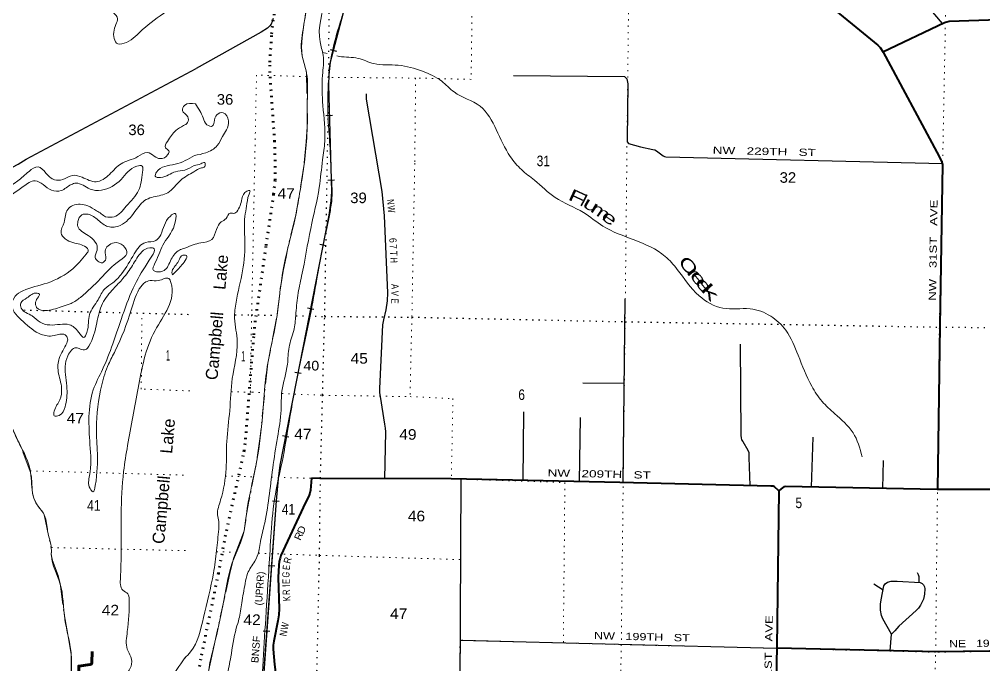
# Model space of a CAD drawing. Header units: feet. Extents: x -481249 to -254670, y -730376 to -544252.
# Drawn here: x -450056 to -434086, y -631282 to -620592 of the extents above; entities that cross this region are included whole.
import ezdxf
from ezdxf.enums import TextEntityAlignment as Align

# ---------------------------------------------------------------- set-up
doc = ezdxf.new("R2010")
doc.units = ezdxf.units.FT
doc.header["$LTSCALE"] = 70
doc.linetypes.add('DOT_DASHED', pattern=[7.7, 5, -1.2, 0.3, -1.2])
doc.linetypes.add('DOTTED', pattern=[1.5, 0.3, -1.2])
for name, color, linetype, lineweight in [('23', 7, 'Continuous', 70), ('26', 7, 'Continuous', 40), ('27', 7, 'Continuous', 13), ('29', 7, 'Continuous', 25), ('34', 7, 'Continuous', 25), ('39', 7, 'Continuous', 13), ('41', 7, 'Continuous', 13), ('44', 7, 'DOT_DASHED', 13), ('51', 7, 'DOTTED', 35), ('6', 7, 'DOTTED', 25), ('7', 7, 'DOTTED', 13)]:
    doc.layers.add(name, color=color, linetype=linetype, lineweight=lineweight)
doc.layers.add('30', color=7, linetype='Continuous')

msp = doc.modelspace()

# ---------------------------------------------------------------- linework, layer by layer
at = {"layer": '23'}
msp.add_lwpolyline([(-448847.13, -631061.37), (-448852.95, -631243.77), (-448855.16, -631260.84), (-448860.81, -631269.02), (-448866.47, -631274.68), (-448881.74, -631279.26), (-449070.58, -631305.3), (-449088, -632137.34), (-448994.53, -633509.31), (-449047.89, -636173.84)], dxfattribs=at)
at = {"layer": '26'}
for points in [[(-437654.07, -619529.86), (-435838.71, -621021.16), (-435801.31, -621057.57), (-435753.29, -621133.73), (-434861.34, -622791.01), (-434782.93, -622941.55), (-434770.21, -622998.8), (-434812.78, -625666.42), (-434852.38, -628381.52)], [(-435756.13, -621129.23), (-434736.99, -620645.49), (-434656.87, -620625.02), (-433841.76, -620595.84), (-433821.85, -620580.49)], [(-445215.5, -628192.63), (-445234.06, -628388.24), (-445246.44, -628438.17), (-445263.73, -628487.9), (-445314.41, -628593.04), (-445722.59, -629470.72), (-445738.08, -629515.83), (-445752.26, -629572.5), (-445760.73, -629631.87), (-445768.04, -629836.28), (-445752.81, -630356.62), (-445757.56, -630455.65), (-445773.74, -630554.84), (-445842.25, -630894.38), (-445850.81, -630960.3), (-445850.81, -631023.92), (-445829.62, -631276.14), (-445684.77, -632391.97), (-445670.4, -632540.89), (-445667.48, -632625.88), (-445670.14, -632651.86)], [(-437476.1, -628401.64), (-437550.64, -628335.52), (-437571.99, -628326.23), (-437608.43, -628322.01), (-440112.65, -628264.75), (-442901.98, -628203.17), (-445066.62, -628198.46), (-445215.5, -628192.63)], [(-437476.1, -628401.64), (-437511.86, -630988.45), (-437610.77, -635727.75), (-437617.55, -635742.35), (-437633.44, -635752.95), (-437663.74, -635762.54), (-437899.61, -635816.81), (-437924.86, -635828.22), (-437938.64, -635837.76), (-437949.23, -635856.85), (-437953.18, -635875.68), (-437950.29, -635911.98), (-437940.76, -635949.09), (-437930.16, -635969.23), (-437913.78, -635985.08), (-437647.21, -636148.41), (-437639.26, -636157.41), (-437633.97, -636165.9), (-437630.25, -636188.7), (-437629.25, -636233.18), (-437630.67, -636240.8), (-437658.79, -636391.2)], [(-426190.66, -631044.08), (-426124.21, -630822.5), (-426093.44, -630712.87), (-426082.27, -630642.23), (-426082.27, -630614.66), (-426086.07, -630576.54), (-426691.3, -628459.36), (-426722.17, -628410.4), (-426758.35, -628386.12), (-426841.67, -628379.27), (-430886.16, -628355.36), (-430994.88, -628374.7), (-432151.75, -628710.84), (-432230.09, -628714.23), (-432315.97, -628704.68), (-432539.35, -628658.89), (-433264.74, -628405.67), (-433460.51, -628378.64), (-434855.72, -628381.53), (-437371.71, -628329.41), (-437396.34, -628337.41), (-437437.14, -628366.49), (-437476.1, -628401.64)], [(-429672.48, -631003.74), (-434857.85, -631067.56), (-437512.19, -631010.24)]]:
    msp.add_lwpolyline(points, dxfattribs=at)
at = {"layer": '29'}
for p, q in [((-440054.82, -628262.61), (-440021.97, -625229.39)), ((-440037.09, -626625.95), (-440721.5, -626619.25)), ((-441711.43, -628229.45), (-441699.44, -627092.14)), ((-440766.92, -627189.68), (-440783.83, -628249.93)), ((-436917, -627514.39), (-436943.29, -628338.28)), ((-435751.8, -627897.16), (-435763.3, -628362.73)), ((-435751.84, -630049.05), (-435904.66, -629949.01)), ((-435636.37, -631050.75), (-435610.4, -630777.53)), ((-442757.84, -630876.11), (-437512.19, -631010.24))]:
    msp.add_line(p, q, dxfattribs=at)
for points in [[(-434767.27, -620659.86), (-435624.51, -619651.41), (-435630.44, -619566.95)], [(-452027.13, -620390.52), (-452068.38, -621021.47), (-452100.99, -621239.41), (-452346.95, -622436.84), (-452351.68, -622497.69), (-452351.98, -622580.24), (-452341.92, -622633.07), (-452319.67, -622690.94), (-451834.17, -623708.26), (-451802.56, -623729.91), (-451747.24, -623734.94), (-451611.45, -623724.88), (-451510.87, -623712.3), (-451429.12, -623688.85), (-451182.41, -623577.8), (-450074.45, -622993.78), (-449944.41, -622906.3), (-447127.15, -621404.86)], [(-445854.32, -620577.34), (-445867.04, -620630.35), (-445884.75, -620674.96), (-445905.19, -620702.45), (-445945.46, -620738.5), (-446048.28, -620803.32), (-447127.15, -621404.86)], [(-441874.57, -621521.09), (-440032.94, -621541.53), (-439994.89, -621577.18), (-439977.93, -621662.01), (-439990.65, -622582.33), (-439987.47, -622623.67), (-439968.02, -622647.31), (-439771.04, -622706.49), (-439562.5, -622747.73), (-439533.89, -622755.15), (-439503.99, -622769.45), (-439392.94, -622853.76), (-439372.81, -622863.3), (-439348.11, -622869.75), (-434763.15, -622979.53)], [(-444311.58, -621826.89), (-444313.8, -621917.17), (-444054.8, -623443.42), (-444012.66, -623848), (-443959.91, -625122.11), (-443965.8, -625255.25), (-443988.93, -625404.44), (-444023.04, -625568.19), (-444042.11, -625653.92), (-444093.23, -626706.7), (-444091.92, -626778.87), (-444080.42, -626837.51), (-444007.14, -627296.29), (-443999.24, -627365.54), (-443994.42, -627425.64), (-444005.81, -628200.77)], [(-438119.73, -625972.32), (-438105.02, -627486.55), (-438103.91, -627524.54), (-438094.42, -627554.4), (-438075.35, -627585.49), (-437990.62, -627726.15), (-437977.86, -627768.56), (-437977.57, -627846.94), (-437956.11, -628314.06)], [(-442742.86, -628203.26), (-442768.83, -632837.56), (-442361.58, -632971.81)], [(-435155.04, -629917.23), (-435152.79, -629825.95), (-435164.32, -629792.68), (-435181.26, -629760.99)]]:
    msp.add_lwpolyline(points, dxfattribs=at)
msp.add_lwpolyline([(-435610.4, -630777.53), (-435757.79, -630519.76), (-435779.11, -630466.11), (-435793.82, -630375.57), (-435794.54, -630279.02), (-435783.22, -630208.06), (-435736.89, -629973.32), (-435717.52, -629940.89), (-435681.31, -629914.5), (-435620.03, -629900.6), (-435518.51, -629896.53), (-435138.18, -629918.19), (-435107.14, -629934.53), (-435083.83, -629959.97), (-435066.87, -629989.66), (-435058.68, -630026.6), (-435064.75, -630110.52), (-435084.87, -630194.57), (-435130.45, -630295), (-435166.48, -630345.89), (-435201.85, -630386.34), (-435490.8, -630642.03), (-435558.93, -630722.62)], close=True, dxfattribs=at)
at = {"layer": '34'}
for p, q in [((-444909.09, -621089.97), (-444802.1, -621118.04)), ((-444979.47, -622182.84), (-444868.9, -622179.8)), ((-444947.34, -623254.57), (-444836.78, -623251.53)), ((-445081.68, -624316.17), (-444973.13, -624337.39)), ((-445284.87, -625368.95), (-445176.31, -625390.18)), ((-445495.78, -626434.06), (-445387.23, -626455.29)), ((-445698.96, -627486.85), (-445590.41, -627508.07)), ((-445861.08, -628566.1), (-445750.75, -628574.04)), ((-445935.44, -629635.73), (-445825.11, -629643.67)), ((-446015.98, -630718.53), (-445905.65, -630726.47))]:
    msp.add_line(p, q, dxfattribs=at)
at = {"layer": '34', "lineweight": 13}
msp.add_lwpolyline([(-444148.94, -618404.13), (-444887.93, -621220.1), (-444907.45, -621304.17), (-444922.29, -621405.96), (-444932.89, -621512), (-444937.28, -621676.57), (-444888.65, -623442.42), (-444896.86, -623596.66), (-444930.4, -623834.84), (-445740.49, -627978.04), (-445771.86, -628204.06), (-445804.86, -628566.59), (-446042.8, -631873.01), (-446045.72, -632066.77), (-446027, -632288.97), (-445941.57, -632839.5), (-445483.72, -634858.42), (-445138.21, -636247.48)], dxfattribs=at)
at = {"layer": '34'}
msp.add_lwpolyline([(-444147.87, -618404.39), (-444886.86, -621220.36), (-444906.37, -621304.37), (-444921.2, -621406.09), (-444931.79, -621512.07), (-444936.18, -621676.57), (-444887.55, -623442.43), (-444895.76, -623596.77), (-444929.31, -623835.02), (-445739.4, -627978.22), (-445770.77, -628204.19), (-445803.76, -628566.68), (-446041.7, -631873.06), (-446044.62, -632066.73), (-446025.91, -632288.84), (-445940.49, -632839.29), (-445482.65, -634858.17), (-445137.14, -636247.21)], dxfattribs=at)
at = {"layer": '34', "lineweight": 13}
msp.add_spline([(-445126.55, -636266.25), (-445205.26, -636055), (-445386.53, -635644.83), (-445581.21, -634964.48), (-445682.38, -634399.05), (-445843.82, -633656.19), (-445933.73, -633030.53), (-446016.59, -632488.89), (-446047.42, -631946.57), (-446023.34, -631313.42), (-445975.37, -630511.72), (-445916.74, -629601.74), (-445880.05, -629016.47), (-445801.98, -628380.6), (-445705.57, -627928.72), (-445584.14, -627238.2), (-445415.24, -626342.78), (-445239.56, -625509.34), (-445129.2, -624893.07), (-445041.2, -624409.25), (-444905.25, -623758.58), (-444876.27, -623515.87), (-444888.3, -623195.58), (-444912.82, -622677.18), (-444945.25, -622166.89), (-444925.69, -621491.69), (-444883.57, -621180.71), (-444767.19, -620724.56), (-444655.39, -620382.62)], degree=3, dxfattribs=at)
at = {"layer": '39'}
msp.add_line((-445030.83, -621143.83), (-444957.11, -621160.4), dxfattribs=at)
for points in [[(-451825.28, -624049.44), (-451876.2, -623897.91), (-451964.08, -623789.72), (-452004.84, -623536.11), (-452103.15, -623447.76), (-452233.7, -623368.74), (-452218.42, -623212.61), (-452298.99, -623042.4), (-452454.87, -622738.19), (-452554.88, -622539.48), (-452609.03, -622255.5), (-452603.19, -621976.81), (-452750.96, -621763.04), (-452909.62, -621591.15), (-452961.82, -621405.5), (-453116.96, -620778.37), (-452987.7, -620536.43), (-452939.83, -620354.92), (-452872.48, -620199.91), (-452750.71, -620124.3), (-452453.7, -620098.57), (-452162.34, -619864.11), (-451946.22, -619587.93), (-451846, -619393.51), (-451694.98, -618973.51), (-451516.37, -618383.62), (-451441.01, -617845.67), (-451368.3, -617243.48), (-451155.44, -616644.29), (-450676.44, -615675.72), (-450542.16, -615385.75), (-450238.96, -614872.74), (-449768.57, -614028.34), (-449327.14, -613036.9), (-449128.37, -612345.14), (-448832.99, -611344.55), (-448787.6, -611281.34), (-448777.61, -611187.28), (-448747.47, -610991.36), (-448664.3, -610367.33), (-448684.23, -609023.01), (-448771.91, -607757.47), (-448774.35, -607586.92), (-448751.49, -607547.3), (-448722.38, -607592.05), (-448632.36, -607884.82), (-448501.8, -608250.67), (-448433.38, -608522.92), (-448291.28, -609007.36), (-448001.29, -609699.56), (-447877.49, -610101.37), (-447804.56, -610349.64), (-447682.8, -610657.13), (-447353.69, -611394.3), (-446947.68, -612173.78)], [(-446935.47, -611378.17), (-446789.16, -611592.1), (-446713.68, -611782.72), (-446595.22, -612018.59), (-446527.95, -612054.41), (-446436.77, -612177.17), (-446391.47, -612290.74), (-446222.58, -612513.83), (-445863.31, -612820.02), (-445630.35, -613127.04), (-445248.62, -613498.04), (-444867.25, -613883.08), (-444471.28, -614326.72), (-444273.54, -614761.33), (-444229.69, -615015.38), (-444183.37, -615169.13), (-444094.1, -615450.43), (-444046.77, -615806.96), (-444068.6, -616366.51), (-444112.38, -616678.58), (-444409.07, -617492.16), (-444491.88, -617923.7), (-444487.78, -618082.4), (-444524.34, -618264.16), (-444729.35, -619017.83), (-444803.76, -619433.51), (-444830.22, -619531.21), (-444819.34, -619577.66), (-444741.71, -619599.7), (-444609.35, -619597.02), (-444566.21, -619636.25), (-444659.85, -619694.11), (-444811.8, -619678.23), (-444868.48, -619700.89), (-444920.08, -619842.12), (-444981.77, -620230.02), (-445076.11, -620966.41), (-445025.41, -621186.51), (-445035.63, -621519.51), (-445027.98, -622021.58), (-444998.51, -622614.55), (-445034.08, -622918.8), (-445089.44, -623375.12), (-445230.52, -624056.12), (-445380.29, -624845.31), (-445444.3, -625164.9), (-445478.56, -625497.28), (-445510.79, -625747.41), (-445589.74, -626022.46), (-445614.75, -626304.89), (-445707.97, -626752.22), (-445721.66, -627063.04), (-445781.02, -627519.26), (-445859.2, -628028.94), (-446005.71, -628989.12), (-446068.93, -629276.61), (-446090.08, -629402.55), (-446156.24, -629565.49), (-446277.63, -629773.22), (-446315.69, -629934.86), (-446373.79, -630258.62), (-446418.44, -630524.49), (-446462.27, -630675.96), (-446554.23, -631153.43), (-446611.99, -631459.42)], [(-446983.54, -636213.8), (-447022.54, -635672.61), (-447035.71, -634987.7), (-447070.2, -634354.46), (-447045.28, -633750.82), (-447030.89, -632761.47), (-446974.67, -632513.96), (-446941.25, -632053.07), (-446934.71, -631625.63), (-446920.95, -631393.1), (-446825.48, -630935.79), (-446685.68, -630306.95), (-446529.79, -629594.2), (-446332.17, -629059.16), (-446295.54, -628793.09), (-446139.46, -627992.01), (-446036.76, -627241.78), (-445988.45, -626664.83), (-445931.73, -626234.64), (-445787.21, -625495.51), (-445744.29, -625137.24), (-445627.25, -624455.63), (-445477.68, -623837.08), (-445405.43, -623427.36), (-445292.32, -622498.72), (-445285.18, -621884.59), (-445297.47, -621488.8), (-445379.54, -621159.5), (-445357.62, -620758.54), (-445240.58, -620076.93), (-445012.51, -619038.78), (-444938.63, -618725.46), (-444866.43, -618480.36), (-444798.53, -617921.97), (-444767.19, -617707.96), (-444758.66, -617605.79), (-444688.79, -617454.98), (-444580.7, -616973.9), (-444389.17, -616523.03), (-444300.77, -616190), (-444343.94, -615502.34), (-444458.31, -615182.25), (-444509.55, -614821.61), (-444634.98, -614380.8), (-444843.78, -614150.68), (-445479.87, -613608.63), (-445687.9, -613428.72), (-446565.31, -612593.5), (-446780.17, -612365.23), (-446952.35, -612164.81)], [(-447073.66, -618338.82), (-447248.92, -618350.69), (-447298.24, -618409.81), (-447303.34, -618558.13), (-447427.41, -618647.74), (-447631.08, -618807.85), (-447669.02, -618993.58), (-447734.69, -619355.22), (-447892.33, -619422.05), (-448133.81, -619378.76), (-448407.91, -619362.86), (-448488.3, -619375.18), (-448558.37, -619660.51), (-448664.45, -619943.06), (-448790.87, -620144.95), (-448773.57, -620275.7), (-448635.71, -620292.69), (-448538.49, -620433.17), (-448432.93, -620557.79), (-448487.48, -620771.24), (-448422.1, -620997.29), (-448283.4, -620974.19), (-448014.52, -620761.32), (-447617.66, -620462.93), (-447406.27, -620317.02), (-447104.46, -620091.2)], [(-444799.52, -621195.83), (-444757.27, -621205.33), (-444443.41, -621239.36), (-444186.97, -621326.14), (-443780.7, -621352.47), (-443380.28, -621452.93), (-443061.57, -621615.56), (-442857.53, -621795.37), (-442426.37, -622031.11), (-442157.32, -622419.34), (-441925.77, -622864.84), (-441740.71, -623082.32), (-441524.51, -623256.41), (-441180.82, -623544.15), (-440711.9, -623792.89), (-440390.71, -624017.81), (-439875.16, -624245.65), (-439358.75, -624519.68), (-439161.57, -624733.44), (-438799.51, -625170.2), (-438403.71, -625376.94), (-437954.98, -625388.28), (-437613.15, -625507.33), (-437364.38, -625742.47), (-437158.13, -626157.22), (-436934.17, -626666.77), (-436762.02, -626920.06), (-436552.57, -627124.1), (-436249.64, -627438.9), (-436099.13, -627838.19)], [(-447139.3, -621993.28), (-447319.68, -622017.8), (-447353.48, -622101.32), (-447267.52, -622205.46), (-447269.58, -622303.7), (-447336.7, -622352.41), (-447466.66, -622435.87), (-447604.59, -622613.44), (-447636.84, -622719.06), (-447577.87, -622772.47), (-447595.14, -622832.28), (-447722.76, -622899.75), (-447822.07, -622859.51), (-447936.95, -622796.87), (-448092.63, -622865.75), (-448371.55, -622984.13), (-448563.54, -623160.54), (-448784.43, -623282.17), (-449015.27, -623209.03), (-449172.86, -623177.57), (-449336.56, -623246.27), (-449474.84, -623249.33), (-449616.74, -623137.97), (-449744.78, -623034.94), (-449894.59, -623109.96), (-450080.2, -623268.45), (-450617.43, -623573.86), (-451454.23, -624027.3), (-451586.38, -624024.47), (-451689.66, -623982.14), (-451746.02, -623994.97), (-451825.28, -624049.44)], [(-447139.3, -621993.28), (-447011.47, -622226.42), (-446948.09, -622338.43), (-446856.39, -622358.82), (-446830.81, -622297.23), (-446783.62, -622171.95), (-446680.56, -622138.42), (-446593.74, -622275.12), (-446623.39, -622420.92), (-446690.27, -622531.65), (-446778.22, -622684.01), (-446969.22, -622803.12), (-447155.96, -622847.47)], [(-447155.96, -622847.47), (-447476.32, -622993.28), (-447785.57, -623125.06), (-447804.97, -623190.83), (-447719.29, -623212.73), (-447468.87, -623115.79), (-447316.07, -623088.98), (-447159.73, -623012.26)], [(-448626.37, -623865.24), (-448484.08, -623862.27), (-448284.12, -623688.04), (-448082.4, -623429.6), (-448015.87, -623122.13), (-448021.82, -623023.72), (-448109.96, -623023.83), (-448371, -623244.9), (-448697.23, -623422.44), (-448885.15, -623404.38), (-449115.44, -623305.17), (-449196.07, -623329.52), (-449364.4, -623428.21), (-449520.54, -623422.86), (-449662.77, -623327.54), (-449793.7, -623266.57), (-449990.02, -623362.65), (-450349.25, -623585.62), (-451238.28, -624045.96), (-451535.76, -624190.03), (-451657.36, -624161.35), (-451704.71, -624222.51), (-451619.34, -624354.72), (-451521.65, -624376.87), (-451423.42, -624469.24), (-451227.49, -624774.31), (-451247.1, -624850.11), (-451276.4, -624909.65), (-451195.18, -624953.51), (-451105.46, -624973.49), (-450994.41, -625218.57), (-450859.66, -625480.21), (-450787.08, -625840.8), (-450763.78, -625971.68), (-450626.67, -626024.76), (-450420.91, -626434.34), (-450394.57, -626611.42), (-450436.46, -626698.78), (-450344.29, -626793.02), (-450253.96, -626975.48), (-450181.46, -627340.08), (-450060.86, -627607.43), (-449870.75, -628094.91), (-449826.75, -628480.97), (-449759.86, -628634.84), (-449637.37, -628811.97), (-449586.67, -629069.8), (-449526.56, -629355.91), (-449525.03, -629474.29), (-449382.39, -629932.66), (-449300.83, -630534.15), (-449198.12, -631081.93), (-449193.04, -631392.91), (-449233.27, -632087.21), (-449223.21, -632338.77), (-449193.04, -632580.27), (-449132.69, -633616.7), (-449156.63, -634126.72), (-449203.1, -635201.53), (-449351.61, -636168.85)], [(-447159.73, -623012.26), (-447050.75, -622984.78), (-446986.15, -622966.33), (-446983.68, -623028.63), (-447036.4, -623053.39), (-447163.5, -623117.94)], [(-447163.5, -623117.94), (-447383.71, -623258.03), (-447598.35, -623464.04), (-447832.17, -623533.24), (-447953.27, -623576.78), (-448141.72, -623775.33), (-448386.95, -624006.76), (-448587.64, -624024.53), (-448747.68, -623918.8), (-448915.9, -623820.92), (-449020.27, -623830.72), (-449084.65, -623939.66), (-449086.37, -624021.87), (-448913.23, -624172), (-448768.06, -624413.8), (-448800.7, -624537.46), (-448757.86, -624596.55), (-448678.32, -624624.33), (-448622.83, -624557.32), (-448634.2, -624430.71), (-448487.1, -624293.45), (-448335.81, -624338.82), (-448276.51, -624472.47), (-448389.02, -624584.39), (-448711.85, -624886.37), (-449044.89, -625198.16), (-449199.25, -625299.15), (-449332.4, -625344.44), (-449590.66, -625412.57), (-449769.49, -625363.16), (-449785.7, -625276.56), (-449739.81, -625189.29), (-449722.82, -625143.52), (-449760.53, -625126.66), (-449930.48, -625207.27), (-450030.4, -625291.38), (-450024.11, -625373.75), (-449842.59, -625506.01), (-449712.5, -625607.08), (-449553.24, -625654.62), (-449224.65, -625651.63), (-449073.04, -625777.24), (-448986.66, -625861.32), (-448936.84, -625778.15), (-448892.55, -625480.23), (-448751.23, -625236.54), (-448639.24, -625054.41), (-448504.95, -624954.99), (-448357.52, -624801.69), (-448152.37, -624475.13), (-447962.12, -624286.65), (-447797.27, -624258.09), (-447715.08, -624159.56), (-447554.35, -623850.1), (-447477.34, -623807.62), (-447467.89, -623930.17), (-447659.82, -624295.13), (-447809.12, -624632.92), (-447833.62, -624750.74), (-447783.98, -624771.86), (-447659.38, -624752.47), (-447539.26, -624564.49), (-447405.92, -624414.9), (-447317.11, -624382.71), (-447177.22, -624324.79)], [(-447315.34, -631171.1), (-447219.63, -631068.36), (-447007.2, -630501.58), (-446840.69, -629765.01), (-446789.36, -629390.9), (-446754.61, -629038.45), (-446753.49, -628912), (-446772.71, -628797.09), (-446722.6, -628553.44), (-446631.5, -628029.76), (-446620.51, -627584.37), (-446571.78, -627071.67), (-446528.66, -626542.77), (-446447.45, -625932.53), (-446489.98, -625544), (-446467.37, -625277.57), (-446358.29, -624756.36), (-446321.73, -624249.37), (-446320.14, -623859.95), (-446291.79, -623686.01), (-446250.83, -623488.3), (-446239.33, -623428.37), (-446285.65, -623437.23), (-446369.05, -623567.62), (-446456.43, -623778.22), (-446489.13, -623803.49), (-446565.3, -623803.57), (-446631.58, -623890.23), (-446713.2, -623948.39), (-446790.44, -624072.91), (-446868.67, -624237.56), (-447047.61, -624295.54), (-447177.22, -624324.79)], [(-447314.66, -631170.01), (-447561.61, -631564.29), (-447649.77, -631756.96), (-447810.78, -631984.18), (-447887.93, -632128.95), (-447898.03, -632229.03), (-447902.35, -632339.25), (-447909.07, -632373.21), (-447961.99, -632317.92), (-448125.26, -631983.46), (-448278.17, -631536.9), (-448247.07, -631391.14), (-448205.27, -631307.79), (-448210.04, -631153.24), (-448267.47, -631025.65), (-448267.35, -630732.8), (-448238.08, -630195.87), (-448256.29, -630109.23), (-448339.17, -630049.29), (-448380.82, -629837.79), (-448371.43, -629484.96), (-448328.03, -628081.83), (-448262.9, -627649.97), (-448086.74, -626698.97), (-447808.43, -625748.17), (-447545.36, -624951.48), (-447580.06, -624886.55), (-447751.01, -624918.99), (-447891.25, -624920), (-447982.15, -624956.16), (-448039.47, -625015.11), (-448203.88, -625404.72), (-448468.47, -626083.04), (-448577.21, -626301.35), (-448690.59, -626645.92), (-448779.74, -627364.1), (-448797.64, -628314.47), (-448837.82, -628415.9), (-448884.83, -628364.75), (-448892.35, -628149.97), (-448885.52, -627632.62), (-448830.55, -626729.17), (-448677.21, -626389.46), (-448508.13, -625967.86), (-448115.88, -624933.24), (-447862.75, -624515.43), (-447824.11, -624391.9), (-447891.85, -624374.4), (-448025.51, -624443.75), (-448182.42, -624667.04), (-448339.21, -624884.32), (-448497, -625053.44), (-448678.4, -625298.28), (-448773.3, -625621.19), (-448903.5, -626003.51), (-448958.82, -626062.5), (-449042.79, -626054.68), (-449116.41, -626031.04), (-449251.42, -626164.55), (-449297.2, -626342.08), (-449266.84, -626709.8), (-449299.21, -627011.98), (-449396.29, -627152.31), (-449476.59, -627160.62), (-449476.92, -627080.38), (-449384.87, -626893.81), (-449354.9, -626705.9), (-449411.13, -626425.89), (-449396.55, -626207.57), (-449269.04, -625953.56), (-449255.51, -625881.64), (-449298.26, -625818.54), (-449480.8, -625830.68), (-449696.71, -625810.01), (-449992.73, -625597.07), (-450177.57, -625336.36), (-450126.2, -625179), (-449996.09, -625087.52), (-449594.78, -624959.72), (-449169.14, -624722.13), (-448949.77, -624482.12), (-448914.27, -624412.67), (-448951.34, -624365.75), (-449168.12, -624290.9), (-449365.12, -624132.23), (-449315.33, -623954.78), (-449254.78, -623741.46), (-449169.25, -623675.09), (-448923.02, -623682.37), (-448776.44, -623761.73), (-448626.37, -623865.24)], [(-447516.6, -624821.72), (-447432.7, -624737.26), (-447294.82, -624561.7), (-447279.88, -624517.89), (-447345.57, -624498.43), (-447417.71, -624595.17), (-447525.36, -624761.35), (-447526.28, -624805.46), (-447516.6, -624821.72)]]:
    msp.add_spline(points, degree=3, dxfattribs=at)
at = {"layer": '44'}
for points in [[(-445276.07, -620248.76), (-445344.45, -620683.39), (-445369.77, -620893.75), (-445381.79, -621053.42), (-445374.39, -621202.65), (-445299.16, -621469.7), (-445284.75, -622289.25), (-445303.91, -622620.94), (-445346.97, -623023.91), (-445425.48, -623540.93), (-445477.41, -623829.22), (-445609.08, -624371.58), (-445633.18, -624506.55), (-445686.33, -624763.78), (-445743.37, -625131.01), (-445794.76, -625542.37), (-445940.1, -626289.13), (-446067.37, -627500.79)], [(-449835.09, -628446.59), (-449844.54, -628369.15), (-449853.3, -628170.86), (-449874.82, -628083.2), (-450030.51, -627676.43), (-450182.85, -627336.62)], [(-446067.37, -627500.79), (-446137.57, -627980.52), (-446252.56, -628572.19), (-446305.17, -628856.36), (-446333.25, -629064.41), (-446452.6, -629377.72), (-446505.7, -629507.61), (-446561.96, -629740.71), (-446651.33, -630151.05), (-446825, -630933.62), (-446897.81, -631269.42), (-446926.16, -631420.51), (-446932.89, -631536.49), (-446941.56, -632063.43), (-446968.93, -632457.88), (-447027.24, -632726.92), (-447042.05, -633620.16), (-447070.14, -634371.99), (-447037.66, -634937.78), (-447024.92, -635636.58), (-446995.78, -636018.64), (-446983.88, -636209.15)], [(-449835.09, -628446.59), (-449812.8, -628520.77), (-449765.44, -628624.29), (-449741.45, -628663.4), (-449661.65, -628758.7), (-449641.86, -628796.53), (-449527.43, -629349.53), (-449523.98, -629387.85), (-449526.73, -629458.53), (-449506.34, -629554.02), (-449415.14, -629805.58), (-449395.07, -629873.29), (-449382.03, -629934.93), (-449315.48, -630436.52), (-449251.73, -630782.84), (-449195.12, -631111.06), (-449198.7, -631515.62)]]:
    msp.add_lwpolyline(points, dxfattribs=at)
at = {"layer": '51', "lineweight": 70}
msp.add_lwpolyline([(-445790.65, -620299.5), (-445854.49, -620601.87), (-445880.03, -620861.64), (-445909.83, -621349.26), (-445904.32, -621546.38), (-445829.16, -622605.06), (-445820.44, -622918.58), (-445820.44, -623259.27), (-445844.54, -623487.78), (-445971.57, -624352.3), (-446148.2, -625586.62), (-446175.03, -625848.06), (-446315.91, -627619.36), (-446331.24, -627732.99), (-446348.27, -627813.9), (-446641.76, -629134.76), (-446758.18, -629765.22), (-447052.19, -631187.13), (-447161.27, -631951.18), (-447182.55, -632125.78), (-447212.35, -632428.15), (-447258.63, -633037.24), (-447289.04, -633667.38), (-447314.74, -636207.28)], dxfattribs=at)
at = {"layer": '6'}
for p, q in [((-449981.76, -625406.47), (-448865.76, -625436.13)), ((-448719.94, -625440), (-448314.99, -625450.76)), ((-448219.47, -625453.3), (-447205.64, -625480.25))]:
    msp.add_line(p, q, dxfattribs=at)
for points in [[(-445193.71, -634537.5), (-445128.77, -631490.71), (-445084.63, -629470.77), (-445069.03, -628196.72), (-445034.82, -626818.77), (-444998.39, -625513.13), (-444930.13, -621553.02), (-444925.01, -620216.49), (-444918.11, -619864.01)], [(-446484, -625484.88), (-446208.64, -625486.64), (-445791.6, -625495.77)], [(-445473.78, -625502.72), (-444998.39, -625513.13), (-443555.22, -625525.42), (-440024.59, -625600.35), (-434820.28, -625689.38), (-429592.88, -625736.84), (-424361.03, -625766.35), (-419065.87, -625829.56), (-415261.92, -625849.12)]]:
    msp.add_lwpolyline(points, dxfattribs=at)
at = {"layer": '7'}
for p, q in [((-446208.64, -625486.64), (-446230.57, -626768.34)), ((-443555.22, -625525.42), (-443585.89, -626841.24)), ((-449878.9, -628071.83), (-447256.91, -628142.57)), ((-446647.2, -628157.66), (-446173.01, -628169.4)), ((-449529.55, -629341.31), (-447281, -629393.03)), ((-446791.24, -629410.37), (-446470.71, -629421.71))]:
    msp.add_line(p, q, dxfattribs=at)
for points in [[(-435005.99, -636441.02), (-434997.28, -636289.92), (-434881.82, -631074.62), (-434820.28, -625689.38), (-434714.1, -620363.46), (-434683.44, -615091.84), (-434607.29, -612356.31), (-434578.96, -609753.83), (-434449.74, -604468.64), (-434383.91, -599234.02), (-434294.1, -594002.02)], [(-439637.53, -598798.22), (-439640.52, -599151.71), (-439731.89, -604365.61), (-439826.49, -609709.88), (-439881.99, -615012.99), (-439966.59, -620277.24), (-440024.59, -625600.35), (-440087.19, -630947.44), (-440194.42, -636194.16), (-440210.07, -636343)], [(-446619.51, -618531.76), (-446597.67, -617496.99), (-444872.65, -617542.47), (-442509.49, -617563.9), (-442555.55, -620226.03), (-442573.29, -621586.33), (-443492.97, -621565.16), (-444930.13, -621553.02), (-445033.69, -621549.72)], [(-445296.23, -621541.34), (-446128.06, -621514.8), (-446208.64, -625486.64)], [(-443492.97, -621565.16), (-443507.95, -622975.71), (-443555.22, -625525.42)], [(-447232.96, -626747.33), (-448037.02, -626716.09), (-448026.43, -625458.43)], [(-446547.55, -626761.93), (-446198.39, -626769.37), (-445996.17, -626777.96)], [(-445705.86, -626790.28), (-445034.82, -626818.77), (-443585.89, -626841.24), (-442875.02, -626875.21), (-442901.98, -628203.17)], [(-445881.72, -628176.61), (-445069.03, -628196.72), (-442901.98, -628203.17), (-441020.98, -628264.62), (-441047.1, -630931.27)], [(-446093.5, -629435.06), (-445084.63, -629470.77), (-442750.25, -629540.9), (-442757.84, -630876.11), (-442765.12, -631815.21), (-443864.75, -631769.08)], [(-415356.85, -631157.83), (-419163.29, -631125.59), (-424402.45, -631067.8), (-429673.43, -630999.18), (-434881.82, -631074.62), (-440087.19, -630947.44), (-442757.84, -630876.11)]]:
    msp.add_lwpolyline(points, dxfattribs=at)

# ---------------------------------------------------------------- texts
at = {"layer": '27'}
for s, rotation, width, p in [('NW   31ST   AVE', 89.086, 1.35, (-434876.21, -625254.22)), ('NW   209TH   ST', 358.69, 1.4, (-441308.83, -628162.67)), ('NW   41ST   AVE', 88.804, 1.35, (-437612.54, -632137.03)), ('NE   199TH   ST', 0.705, 1.25, (-434656.65, -630995.08))]:
    msp.add_text(s, height=120, rotation=rotation, dxfattribs=dict(at, width=width)).set_placement(p)
for s, rotation, width, p in [('R', 65.058, 1.1, (-445375.98, -629176)), ('D', 65.058, 1.1, (-445328.16, -629073.18)), ('R', 75.952, 0.9, (-445555.06, -629567.13)), ('E', 83.952, 0.8, (-445574.09, -629676.25)), ('G', 83.952, 0.7, (-445582.06, -629796.56)), ('E', 89.677, 0.7, (-445579.22, -629902.39)), ('R', 91.677, 0.65, (-445575.04, -630080.3)), ('K', 91.677, 0.65, (-445567.57, -630184.94)), ('W', 78.592, 0.75, (-445599.68, -630652.85)), ('N', 78.592, 0.85, (-445623.51, -630770.94))]:
    msp.add_text(s, height=120, rotation=rotation, dxfattribs=dict(at, width=width)).set_placement(p, align=Align.CENTER)
msp.add_text('I', height=120, rotation=91.677, dxfattribs=at).set_placement((-445577.87, -629971.22), align=Align.CENTER)
at = {"layer": '30'}
for s, rotation, width, p in [('NW   229TH   ST', 358.628, 1.4, (-438575.03, -622818.24)), ('NW   199TH   ST', 358.535, 1.3, (-440541, -630857.35))]:
    msp.add_text(s, height=120, rotation=rotation, dxfattribs=dict(at, width=width)).set_placement(p)
for s, rotation, width, p in [('N', 275.946, 0.75, (-443965.76, -623622.6)), ('W', 275.946, 0.65, (-443953.27, -623742.44)), ('6', 272.371, 0.9, (-443928.11, -624255.43)), ('7', 272.371, 0.8, (-443921.44, -624359.06)), ('T', 272.371, 0.85, (-443916.77, -624471.87)), ('H', 272.371, 0.65, (-443912.14, -624583.75)), ('A', 272.371, 0.8, (-443894.1, -625019.44)), ('V', 267.467, 0.8, (-443894.99, -625127.81)), ('E', 267.467, 0.75, (-443895.83, -625257.37))]:
    msp.add_text(s, height=120, rotation=rotation, dxfattribs=dict(at, width=width)).set_placement(p, align=Align.CENTER)
at = {"layer": '34'}
msp.add_text('(UPRR)', height=120, rotation=85.884, dxfattribs=at).set_placement((-446037.3, -630303.16))
at = {"layer": '34', "width": 1.05}
msp.add_text('BNSF', height=120, rotation=85.884, dxfattribs=at).set_placement((-446097.63, -631257.14))
at = {"layer": '41'}
for s, rotation, width, p in [('F', 335.202, 1.65, (-440861.28, -623627.34)), ('l', 332.442, 1.15, (-440751.94, -623682.16)), ('u', 329.585, 1.65, (-440636.99, -623748.68)), ('m', 325.661, 1.4, (-440481.99, -623855.25)), ('e', 326.136, 1.6, (-440336.94, -623960.8)), ('C', 310.159, 1.6, (-439058.03, -624732.1)), ('r', 309.147, 2, (-438964.46, -624848.85)), ('e', 309.147, 1.8, (-438882.08, -624944.19)), ('e', 308.913, 1.8, (-438795.16, -625057.62)), ('k', 311.392, 2.1, (-438692.63, -625175.42))]:
    msp.add_text(s, height=200, rotation=rotation, dxfattribs=dict(at, width=width)).set_placement(p, align=Align.CENTER)
for p in [(-446775.09, -626572.77), (-447656.89, -629287.31)]:
    msp.add_text('Campbell     Lake', height=200, rotation=85.021, dxfattribs=at).set_placement(p)
at = {"layer": '7'}
for s, height, width, p in [('36', 175, 1.05, (-446785.81, -622005.99)), ('36', 175, 1.05, (-448250.31, -622509.99)), ('31', 175, 0.85, (-441488.76, -623024.56)), ('32', 175, 1.05, (-437464.77, -623299.81)), ('47', 175, 1.1, (-445780.5, -623564.09)), ('39', 175, 1.05, (-444575.82, -623636.5)), ('1', 175, 0.4, (-447626.54, -626245.49)), ('1', 175, 0.4, (-446380.14, -626259.51)), ('45', 175, 1.1, (-444570.38, -626295.24)), ('40', 159.1, 1.1, (-445350.54, -626408.05)), ('6', 175, 0.85, (-441792.95, -626896.46)), ('47', 175, 1.1, (-449270.97, -627285.69)), ('47', 175, 1.1, (-445503, -627549.72)), ('49', 175, 1.1, (-443764, -627555.25)), ('41', 175, 0.85, (-448932.55, -628730.79)), ('5', 175, 0.85, (-437202.94, -628688.32)), ('41', 175, 0.85, (-445710.16, -628794)), ('46', 175, 1.1, (-443622.41, -628906.66)), ('42', 175, 1.1, (-448690.42, -630464.99)), ('47', 175, 1.1, (-443915.9, -630523.8)), ('42', 175, 1.1, (-446344.87, -630624.07))]:
    msp.add_text(s, height=height, dxfattribs=dict(at, width=width)).set_placement(p)

doc.saveas('drawing.dxf')
